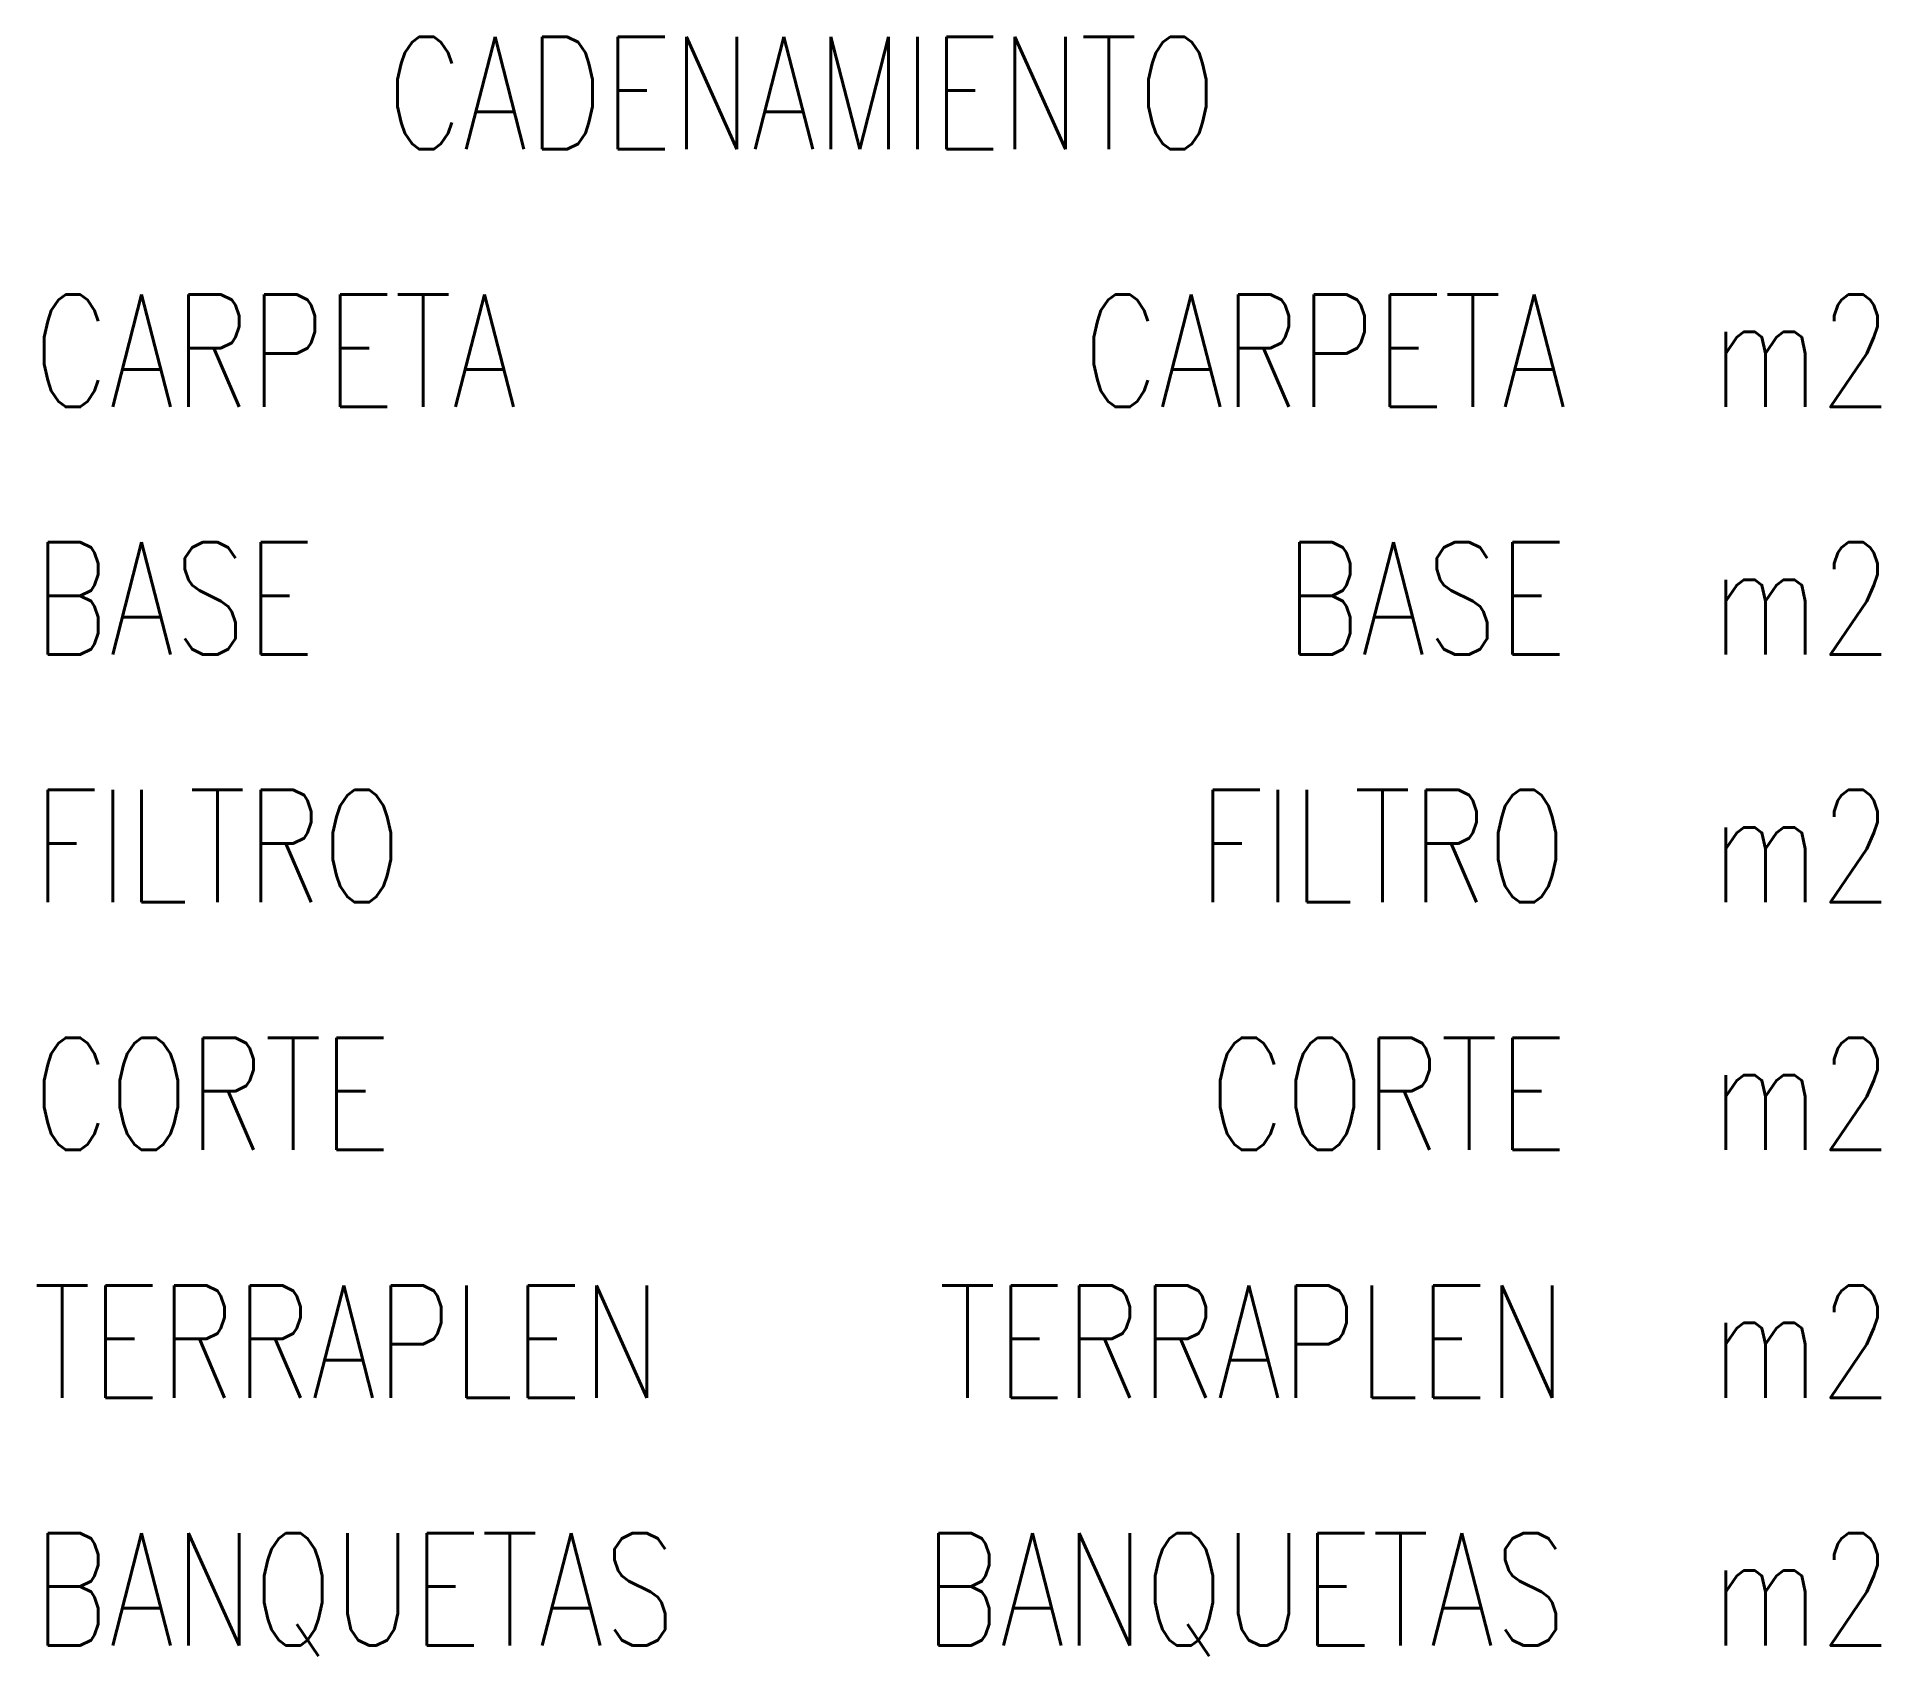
# Model space of a CAD drawing. Extents: x -1.51 to 1.78, y -1.44 to 1.44.
import ezdxf
from ezdxf.enums import TextEntityAlignment as Align

# ---------------------------------------------------------------- set-up
doc = ezdxf.new("R2010")
doc.units = 0
doc.header["$MEASUREMENT"] = 0
doc.layers.add('PROV', color=7, linetype='CONTINUOUS')
doc.styles.add('ROMANS', font='romans.shx')

msp = doc.modelspace()

# ---------------------------------------------------------------- texts
at = {"layer": 'PROV', "style": 'ROMANS', "width": 0.75}
for s, p in [('CARPETA', (-1.5145, 0.7804)), ('m2', (1.4739, 0.7804)), ('BASE', (-1.5145, 0.3392)), ('m2', (1.4739, 0.3392)), ('FILTRO', (-1.5145, -0.1019)), ('m2', (1.4739, -0.1019)), ('CORTE', (-1.5145, -0.5431)), ('m2', (1.4739, -0.5431)), ('TERRAPLEN', (-1.5145, -0.9843)), ('m2', (1.4739, -0.9843)), ('BANQUETAS', (-1.5145, -1.4255)), ('m2', (1.4739, -1.4255))]:
    msp.add_text(s, height=0.2, dxfattribs=at).set_placement(p)
for tag, text, flags, p in [('CADENAMIENTO', '0+000', 5, (0.5936, 1.2393)), ('CARPETA', '0', 4, (1.2161, 0.7804)), ('BASE', '0', 4, (1.2161, 0.3392)), ('FILTRO', '0', 4, (1.2161, -0.1019)), ('CORTE', '0', 4, (1.2161, -0.5431)), ('TERRAPLEN', '0', 4, (1.2161, -0.9843)), ('BANQUETAS', '0', 4, (1.2161, -1.4255))]:
    msp.add_attdef(tag, text=text, height=0.2, dxfattribs=dict(at, flags=flags)).set_placement(p, align=Align.RIGHT)

doc.saveas('drawing.dxf')
